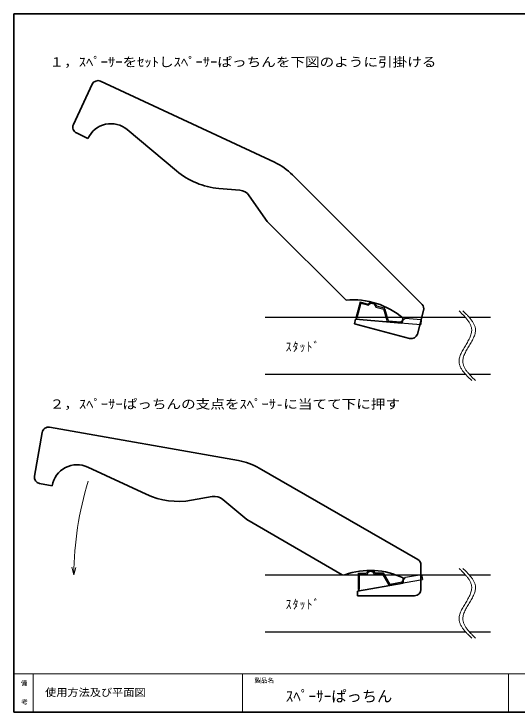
# Model space of a CAD drawing. Units: millimetres, scale not verified. Extents: x -390 to 390, y -275 to 275.
# Drawn here: x -390 to 7, y -275 to 275 of the extents above; entities that cross this region are included whole.
import ezdxf
from ezdxf.enums import TextEntityAlignment as Align

# ---------------------------------------------------------------- set-up
doc = ezdxf.new("R2010")
doc.units = ezdxf.units.MM
doc.header["$LTSCALE"] = 2
for name, color, linetype, lineweight in [('0-1', 5, 'Continuous', 25), ('0-3', 3, 'Continuous', 25), ('0-5', 7, 'Continuous', 35), ('0-8', 4, 'Continuous', 18), ('F-0_枠', 4, 'Continuous', 18)]:
    doc.layers.add(name, color=color, linetype=linetype, lineweight=lineweight)
doc.layers.add('0-2', color=3, linetype='Continuous')
doc.layers.add('F-2_文字１', color=7, linetype='Continuous')
doc.styles.add('ＭＳ ゴシック', font='')
doc.styles.get('ＭＳ ゴシック').set_extended_font_data('MS Gothic')

msp = doc.modelspace()

# ---------------------------------------------------------------- linework, layer by layer
at = {"layer": '0-1'}
for p, q in [((-191.577, 36.113), (-34.042, 36.113)), ((-31.042, 36.113), (-14.26, 36.113)), ((-191.577, -8.887), (-33.801, -8.887)), ((-30.801, -8.887), (-14.26, -8.887)), ((-191.577, -166.788), (-34.042, -166.788)), ((-31.042, -166.788), (-14.26, -166.788)), ((-191.577, -211.788), (-33.801, -211.788)), ((-30.801, -211.788), (-14.26, -211.788))]:
    msp.add_line(p, q, dxfattribs=at)
at = {"layer": '0-3'}
for p, q in [((-116.162, 47.173), (-119.32, 35.389)), ((-116.935, 47.38), (-110.173, 45.568)), ((-116.728, 48.153), (-110.442, 46.468)), ((-104.378, 44.015), (-98.062, 42.323)), ((-97.855, 43.096), (-103.695, 44.66)), ((-118.54, 41.391), (-117.767, 41.184)), ((-95.594, 33.11), (-98.062, 42.323)), ((-97.29, 42.53), (-94.821, 33.317)), ((-94.821, 33.317), (-84.859, 32.445)), ((-68.641, 34.239), (-68.99, 30.254)), ((-94.891, 32.52), (-68.99, 30.254)), ((-84.859, 32.445), (-84.929, 31.648)), ((-118.447, -165.549), (-111.94, -165.549)), ((-118.447, -166.349), (-111.447, -166.349)), ((-117.647, -166.349), (-117.647, -178.549)), ((-105.447, -166.349), (-98.909, -166.349)), ((-98.909, -165.549), (-104.954, -165.549)), ((-94.14, -174.609), (-98.909, -166.349)), ((-98.216, -165.949), (-93.447, -174.209)), ((-93.308, -174.997), (-67.703, -170.482)), ((-68.398, -166.543), (-67.703, -170.482)), ((-118.447, -172.549), (-117.647, -172.549)), ((-93.447, -174.209), (-83.599, -172.472)), ((-83.599, -172.472), (-83.46, -173.26))]:
    msp.add_line(p, q, dxfattribs=at)
at = {"layer": '0-3', "color": 6}
for p, q in [((-86.852, 32.62), (-86.921, 31.823)), ((-85.569, -172.82), (-85.43, -173.608))]:
    msp.add_line(p, q, dxfattribs=at)
at = {"layer": '0-3'}
for points in [[(-116.728, 48.153), (-120.092, 35.596), (-119.32, 35.389)], [(-84.859, 32.445), (-81.392, 35.354), (-68.641, 34.239)], [(-118.447, -165.549), (-118.447, -178.549), (-117.647, -178.549)], [(-83.599, -172.472), (-81.003, -168.765), (-68.398, -166.543)]]:
    msp.add_lwpolyline(points, dxfattribs=at)
for centre, radius, start, end in [((-107.599, 43.584), 4.05, 15.40924, 134.59076), ((-107.599, 43.584), 3.25, 7.61986, 142.38014), ((-98.062, 42.323), 0.8, 15, 75), ((-94.821, 33.317), 0.8, 195, 265), ((-108.447, -167.599), 4.05, 30.40924, 149.59076), ((-108.447, -167.599), 3.25, 22.61986, 157.38014), ((-98.909, -166.349), 0.8, 30, 90), ((-93.447, -174.209), 0.8, 210, 280)]:
    msp.add_arc(centre, radius, start, end, dxfattribs=at)
at = {"layer": '0-5'}
for p, q in [((-184.289, 158.137), (-321.268, 222.011)), ((-342.704, 187.872), (-327.912, 219.593)), ((-261.431, 151.304), (-300.24, 183.87)), ((-340.285, 181.227), (-331.222, 177.001)), ((-68.079, 46.192), (-170.064, 148.177)), ((-211.54, 136.047), (-228.093, 137.495)), ((-204.22, 131.821), (-190.072, 111.616)), ((-190.072, 111.616), (-127.899, 49.443)), ((-190.072, 111.616), (-127.899, 49.443)), ((-66.785, 41.362), (-71.747, 22.844)), ((-121.337, 30.956), (-120.392, 34.483)), ((-120.373, 34.555), (-83.957, 31.369)), ((-83.957, 31.369), (-82.921, 35.233)), ((-121.337, 30.956), (-77.871, 19.309)), ((-373.358, -89.14), (-367.28, -54.672)), ((-212.645, -76.861), (-361.488, -50.616)), ((-285.39, -103.426), (-331.306, -82.015)), ((-71.421, -154.914), (-196.327, -82.8)), ((-369.302, -94.932), (-359.454, -96.669)), ((-233.25, -105.251), (-249.614, -108.136)), ((-225.085, -107.439), (-206.191, -123.293)), ((-206.191, -123.293), (-130.856, -166.788)), ((-68.921, -159.244), (-68.921, -178.415)), ((-82.921, -173.341), (-82.921, -169.341)), ((-118.921, -179.689), (-82.921, -173.341)), ((-118.921, -183.415), (-118.921, -179.763)), ((-118.921, -183.415), (-73.921, -183.415))]:
    msp.add_line(p, q, dxfattribs=at)
for centre, radius, start, end in [((-323.381, 217.48), 5, 65, 155), ((-338.172, 185.759), 5, 155, 245), ((-313.096, 168.549), 20, 50, 155), ((-205.42, 112.821), 50, 45, 65), ((-222.863, 197.267), 60, 230, 265), ((-212.411, 126.085), 10, 35, 85), ((-122.031, -10.27), 60, 49.32071, 95.61254), ((-71.615, 42.656), 5, 345, 45), ((-76.576, 24.138), 5, 255, 345), ((-362.356, -55.54), 5, 80, 170), ((-221.327, -126.101), 50, 60, 80), ((-339.758, -100.142), 20, 65, 170), ((-368.434, -90.008), 5, 170, 260), ((-260.032, -49.048), 60, 245, 280), ((-231.513, -115.099), 10, 50, 100), ((-73.921, -159.244), 5, 0, 60), ((-108.921, -223.415), 60, 64.32071, 109.30118), ((-73.921, -178.415), 5, 270, 0)]:
    msp.add_arc(centre, radius, start, end, dxfattribs=at)
at = {"layer": '0-8'}
for q in [(-343.899, -160.977), (-340.794, -161.008)]:
    msp.add_line((-342.404, -166.788), q, dxfattribs=at)
for points in [[(-38.921, 41.113), (-38.627, 40.824), (-38.121, 40.327), (-37.617, 39.829), (-37.116, 39.331), (-36.619, 38.833), (-36.127, 38.334), (-35.641, 37.834), (-35.164, 37.334), (-34.694, 36.833), (-34.235, 36.33), (-33.787, 35.827), (-33.352, 35.322), (-32.929, 34.816), (-32.521, 34.308), (-32.129, 33.799), (-31.754, 33.288), (-31.397, 32.775), (-31.059, 32.26), (-30.741, 31.743), (-30.445, 31.224), (-30.171, 30.702), (-29.921, 30.178), (-29.696, 29.652), (-29.497, 29.122), (-29.326, 28.59), (-29.183, 28.055), (-29.069, 27.516), (-28.987, 26.975), (-28.936, 26.43), (-28.921, 26.113), (-28.921, 25.636), (-28.976, 24.809), (-29.098, 23.974), (-29.283, 23.134), (-29.524, 22.287), (-29.817, 21.435), (-30.156, 20.578), (-30.536, 19.716), (-30.953, 18.851)], [(-35.921, 41.113), (-35.627, 40.824), (-35.121, 40.327), (-34.617, 39.829), (-34.116, 39.331), (-33.619, 38.833), (-33.127, 38.334), (-32.641, 37.834), (-32.164, 37.334), (-31.694, 36.833), (-31.235, 36.33), (-30.787, 35.827), (-30.352, 35.322), (-29.929, 34.816), (-29.521, 34.308), (-29.129, 33.799), (-28.754, 33.288), (-28.397, 32.775), (-28.059, 32.26), (-27.741, 31.743), (-27.445, 31.224), (-27.171, 30.702), (-26.921, 30.178), (-26.696, 29.652), (-26.497, 29.122), (-26.326, 28.59), (-26.183, 28.055), (-26.069, 27.516), (-25.987, 26.975), (-25.936, 26.43), (-25.921, 26.113), (-25.921, 25.636), (-25.976, 24.809), (-26.098, 23.974), (-26.283, 23.134), (-26.524, 22.287), (-26.817, 21.435), (-27.156, 20.578), (-27.536, 19.716), (-27.953, 18.851)], [(-30.953, 18.851), (-31.4, 17.983), (-31.873, 17.112), (-32.367, 16.239), (-32.877, 15.365), (-33.396, 14.489), (-33.921, 13.613), (-34.446, 12.736), (-34.966, 11.861), (-35.475, 10.986), (-35.969, 10.113), (-36.442, 9.242), (-36.89, 8.374), (-37.306, 7.509), (-37.687, 6.647), (-38.026, 5.791), (-38.319, 4.938), (-38.56, 4.092), (-38.744, 3.251), (-38.867, 2.416), (-38.922, 1.589), (-38.921, 1.113), (-38.907, 0.795), (-38.856, 0.25), (-38.773, -0.291), (-38.66, -0.83), (-38.517, -1.365), (-38.345, -1.897), (-38.146, -2.426), (-37.921, -2.953), (-37.672, -3.477), (-37.398, -3.999), (-37.102, -4.518), (-36.784, -5.035), (-36.446, -5.55), (-36.089, -6.063), (-35.713, -6.574), (-35.321, -7.083), (-34.913, -7.591), (-34.491, -8.097)], [(-27.953, 18.851), (-28.4, 17.983), (-28.873, 17.112), (-29.367, 16.239), (-29.877, 15.365), (-30.396, 14.489), (-30.921, 13.613), (-31.446, 12.736), (-31.966, 11.861), (-32.475, 10.986), (-32.969, 10.113), (-33.442, 9.242), (-33.89, 8.374), (-34.306, 7.509), (-34.687, 6.647), (-35.026, 5.791), (-35.319, 4.938), (-35.56, 4.092), (-35.744, 3.251), (-35.867, 2.416), (-35.922, 1.589), (-35.921, 1.113), (-35.907, 0.795), (-35.856, 0.25), (-35.773, -0.291), (-35.66, -0.83), (-35.517, -1.365), (-35.345, -1.897), (-35.146, -2.426), (-34.921, -2.953), (-34.672, -3.477), (-34.398, -3.999), (-34.102, -4.518), (-33.784, -5.035), (-33.446, -5.55), (-33.089, -6.063), (-32.713, -6.574), (-32.321, -7.083), (-31.913, -7.591), (-31.491, -8.097)], [(-34.491, -8.097), (-34.055, -8.602), (-33.607, -9.105), (-33.148, -9.608), (-32.679, -10.109), (-32.201, -10.609), (-31.716, -11.109), (-31.224, -11.608), (-30.727, -12.106), (-30.226, -12.604), (-29.721, -13.102), (-29.215, -13.599), (-28.921, -13.887)], [(-31.491, -8.097), (-31.055, -8.602), (-30.607, -9.105), (-30.148, -9.608), (-29.679, -10.109), (-29.201, -10.609), (-28.716, -11.109), (-28.224, -11.608), (-27.727, -12.106), (-27.226, -12.604), (-26.721, -13.102), (-26.215, -13.599), (-25.921, -13.887)], [(-38.921, -161.788), (-38.627, -162.076), (-38.121, -162.574), (-37.617, -163.071), (-37.116, -163.569), (-36.619, -164.067), (-36.127, -164.566), (-35.641, -165.066), (-35.164, -165.566), (-34.694, -166.068), (-34.235, -166.57), (-33.787, -167.073), (-33.352, -167.578), (-32.929, -168.084), (-32.521, -168.592), (-32.129, -169.101), (-31.754, -169.612), (-31.397, -170.125), (-31.059, -170.64), (-30.741, -171.157), (-30.445, -171.676), (-30.171, -172.198), (-29.921, -172.722), (-29.696, -173.249), (-29.497, -173.778), (-29.326, -174.31), (-29.183, -174.846), (-29.069, -175.384), (-28.987, -175.925), (-28.936, -176.47), (-28.921, -176.788), (-28.921, -177.264), (-28.976, -178.092), (-29.098, -178.926), (-29.283, -179.767), (-29.524, -180.614), (-29.817, -181.466), (-30.156, -182.323), (-30.536, -183.184), (-30.953, -184.049)], [(-35.921, -161.788), (-35.627, -162.076), (-35.121, -162.574), (-34.617, -163.071), (-34.116, -163.569), (-33.619, -164.067), (-33.127, -164.566), (-32.641, -165.066), (-32.164, -165.566), (-31.694, -166.068), (-31.235, -166.57), (-30.787, -167.073), (-30.352, -167.578), (-29.929, -168.084), (-29.521, -168.592), (-29.129, -169.101), (-28.754, -169.612), (-28.397, -170.125), (-28.059, -170.64), (-27.741, -171.157), (-27.445, -171.676), (-27.171, -172.198), (-26.921, -172.722), (-26.696, -173.249), (-26.497, -173.778), (-26.326, -174.31), (-26.183, -174.846), (-26.069, -175.384), (-25.987, -175.925), (-25.936, -176.47), (-25.921, -176.788), (-25.921, -177.264), (-25.976, -178.092), (-26.098, -178.926), (-26.283, -179.767), (-26.524, -180.614), (-26.817, -181.466), (-27.156, -182.323), (-27.536, -183.184), (-27.953, -184.049)], [(-30.953, -184.049), (-31.4, -184.917), (-31.873, -185.788), (-32.367, -186.661), (-32.877, -187.536), (-33.396, -188.411), (-33.921, -189.288), (-34.446, -190.164), (-34.966, -191.04), (-35.475, -191.914), (-35.969, -192.787), (-36.442, -193.658), (-36.89, -194.527), (-37.306, -195.392), (-37.687, -196.253), (-38.026, -197.11), (-38.319, -197.962), (-38.56, -198.809), (-38.744, -199.649), (-38.867, -200.484), (-38.922, -201.311), (-38.921, -201.788), (-38.907, -202.105), (-38.856, -202.65), (-38.773, -203.192), (-38.66, -203.73), (-38.517, -204.265), (-38.345, -204.797), (-38.146, -205.327), (-37.921, -205.853), (-37.672, -206.378), (-37.398, -206.899), (-37.102, -207.418), (-36.784, -207.935), (-36.446, -208.45), (-36.089, -208.963), (-35.713, -209.474), (-35.321, -209.984), (-34.913, -210.491), (-34.491, -210.997)], [(-27.953, -184.049), (-28.4, -184.917), (-28.873, -185.788), (-29.367, -186.661), (-29.877, -187.536), (-30.396, -188.411), (-30.921, -189.288), (-31.446, -190.164), (-31.966, -191.04), (-32.475, -191.914), (-32.969, -192.787), (-33.442, -193.658), (-33.89, -194.527), (-34.306, -195.392), (-34.687, -196.253), (-35.026, -197.11), (-35.319, -197.962), (-35.56, -198.809), (-35.744, -199.649), (-35.867, -200.484), (-35.922, -201.311), (-35.921, -201.788), (-35.907, -202.105), (-35.856, -202.65), (-35.773, -203.192), (-35.66, -203.73), (-35.517, -204.265), (-35.345, -204.797), (-35.146, -205.327), (-34.921, -205.853), (-34.672, -206.378), (-34.398, -206.899), (-34.102, -207.418), (-33.784, -207.935), (-33.446, -208.45), (-33.089, -208.963), (-32.713, -209.474), (-32.321, -209.984), (-31.913, -210.491), (-31.491, -210.997)], [(-34.491, -210.997), (-34.055, -211.502), (-33.607, -212.006), (-33.148, -212.508), (-32.679, -213.009), (-32.201, -213.51), (-31.716, -214.009), (-31.224, -214.508), (-30.727, -215.006), (-30.226, -215.504), (-29.721, -216.002), (-29.215, -216.499), (-28.921, -216.788)], [(-31.491, -210.997), (-31.055, -211.502), (-30.607, -212.006), (-30.148, -212.508), (-29.679, -213.009), (-29.201, -213.51), (-28.716, -214.009), (-28.224, -214.508), (-27.727, -215.006), (-27.226, -215.504), (-26.721, -216.002), (-26.215, -216.499), (-25.921, -216.788)]]:
    msp.add_lwpolyline(points, dxfattribs=at)
msp.add_arc((-82.921, -169.341), 259.495, 162.93597, 179.43616, dxfattribs=at)
at = {"layer": 'F-0_枠', "color": 7, "lineweight": 35}
msp.add_line((-389.5, 275), (389.5, 275), dxfattribs=at)
at = {"layer": 'F-0_枠'}
for p, q in [((-389.5, -245), (389.5, -245)), ((-374.5, -245), (-374.5, -275)), ((-209.5, -245), (-209.5, -275)), ((0, -245), (0, -275))]:
    msp.add_line(p, q, dxfattribs=at)
at = {"layer": 'F-0_枠', "color": 7, "lineweight": 35}
msp.add_lwpolyline([(-389.5, 275), (-389.5, -275), (389.5, -275)], dxfattribs=at)

# ---------------------------------------------------------------- texts
at = {"layer": '0-2', "style": 'ＭＳ ゴシック', "width": 1.15}
for s, p in [('１，ｽﾍﾟｰｻｰをｾｯﾄしｽﾍﾟｰｻｰぱっちんを下図のように引掛ける', (-361.488, 231.322)), ('２，ｽﾍﾟｰｻｰぱっちんの支点をｽﾍﾟｰｻ-に当てて下に押す', (-361.354, -38.205))]:
    msp.add_text(s, height=7.331, dxfattribs=at).set_placement(p, align=Align.BOTTOM_LEFT)
at = {"layer": '0-8', "color": 3, "char_height": 7.331, "attachment_point": 7, "style": 'ＭＳ ゴシック'}
for insert in [(-175.443, 8.53), (-175.443, -194.37)]:
    msp.add_mtext('\\T1.22;\\W0.9;ｽﾀｯﾄﾞ', dxfattribs=dict(at, insert=insert))
at = {"layer": 'F-2_文字１', "style": 'ＭＳ ゴシック'}
for s, height, p in [('備', 3.666, (-384.078, -255.174)), ('製品名', 3.666, (-200.047, -253.004)), ('ｽﾍﾟｰｻｰぱっちん', 8.798, (-175.499, -269.581)), ('考', 3.666, (-383.721, -270.02))]:
    msp.add_text(s, height=height, dxfattribs=at).set_placement(p, align=Align.BOTTOM_LEFT)
at = {"layer": 'F-2_文字１', "style": 'ＭＳ ゴシック', "width": 1.1}
msp.add_text('使用方法及び平面図', height=5.865, dxfattribs=at).set_placement((-364.973, -264.264), align=Align.BOTTOM_LEFT)

doc.saveas('drawing.dxf')
